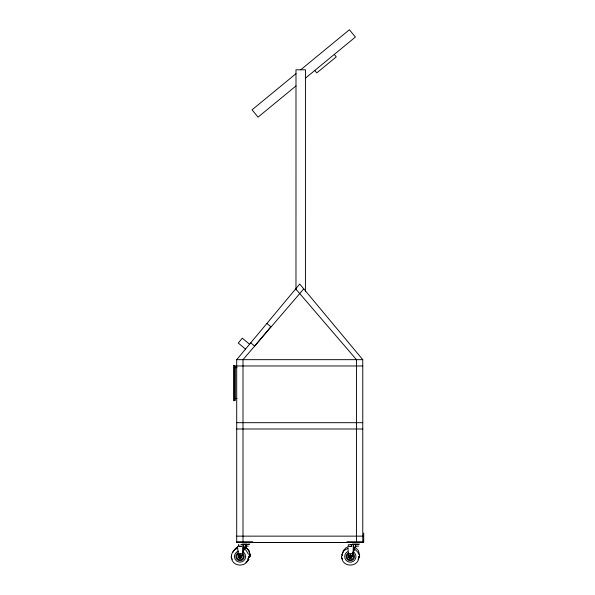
<?xml version="1.0" encoding="UTF-8"?>
<svg xmlns="http://www.w3.org/2000/svg" width="595" height="595" viewBox="0 0 595 595"><rect width="100%" height="100%" fill="white"/><g stroke="black" fill="none" stroke-linecap="round" stroke-linejoin="round"><path stroke-width="0.89" d="M347.019 542.447L347.019 541.747L363.024 541.747L363.024 542.447L236.706 542.447L236.721 541.74L252.726 541.74L252.726 542.439M238.461 556.377L238.461 556.741A1.532 1.532 0 0 0 241.54 556.794L245.088 546.158L248.219 546.158M240.968 557.827L241.377 556.675A1.346 1.346 0 0 0 239.458 555.336L239.086 555.291C238.788 557.679 237.985 556.89 239.792 555.232C241.994 555.209 241.652 558.17 240.968 555.291L239.458 555.336A1.346 1.346 0 0 0 239.257 557.671L240.603 557.783L241.302 557.017L241.28 555.834L241.488 556.92L241.6 556.377M247.892 558.995L248.122 558.489M248.494 557.924A2.737 2.737 0 0 0 248.77 556.6L248.77 556.161M249.045 557.284L249.275 556.779A2.737 2.737 0 0 0 249.483 556.504M249.677 556.407A3.124 3.116 18.2 0 0 249.922 554.89L249.922 554.235M249.595 557.076A3.124 3.116 18.2 0 0 250.235 554.89L250.235 554.235L249.922 554.451M295.975 289.817L295.99 69.794L305.443 69.794L305.428 291.676M342.467 559.003L342.229 558.794A3.124 3.116 -18.2 0 1 341.589 556.608L341.805 555.946M342.103 555.276A3.124 3.116 -18.2 0 1 342.11 554.89L342.326 554.235M342.304 558.876L342.229 558.497A2.737 2.737 0 0 1 341.589 556.608M348.759 556.385L348.759 556.749C350.314 552.056 353.051 559.553 351.266 555.299L349.756 555.343A1.346 1.346 0 0 0 349.555 557.671L350.901 557.783L351.66 556.325M348.997 556.801C349.622 557.686 347.904 556.511 349.756 555.343A1.346 1.346 0 0 1 351.675 556.675L351.266 557.835M351.675 556.622L351.898 556.385M351.757 545.332L351.757 546.366L350.143 546.545M358.428 558.794A3.124 3.116 18.2 0 0 359.068 556.608L359.068 556.169M359.172 556.756A3.124 3.116 18.2 0 0 359.588 554.89L359.588 554.458M363.545 540.729L363.545 540.029M363.724 533.053L363.724 542.506L358.279 542.506M240.603 557.783L239.614 558.006L238.774 557.284M240.373 555.269L240.03 555.113L240.484 555.291M349.072 557.292L349.912 558.013L350.901 557.783M241.302 557.017L241.31 556.965M239.078 557.508L239.406 558.006M349.28 557.649L349.168 557.232M342.162 554.852L343.33 550.509L346.506 547.333M239.406 555.113L239.16 555.529M349.659 555.403L349.421 555.574M238.699 556.801L237.398 546.493L241.22 546.076M351.489 557.232L351.437 557.337M238.982 557.649L238.87 557.232M243.876 549.802L241.54 556.794M244.538 549.609L245.028 548.092M354.174 549.81L351.838 556.801A1.532 1.532 0 0 1 348.811 556.727L347.696 546.5L351.519 546.084M354.211 549.616L354.694 548.099M244.969 548.278L245.876 545.548M245.192 547.683L245.876 545.637M245.341 548.092L246.189 545.548M355.542 545.556L351.838 556.801M354.337 549.401L355.386 546.255L355.862 546.158L355.386 546.255M232.794 552.599L233.657 550.501L236.84 547.326M248.42 558.809C246.583 567.154 233.478 567.154 231.641 558.809M341.939 554.317L344.185 550.42L348.082 548.173M358.718 558.817C356.881 567.154 343.776 567.154 341.939 558.809M240.901 557.589L240.655 558.006L240.93 557.56M351.199 557.597L350.953 558.013L351.228 557.567M234.437 549.906L237.152 547.326M239.703 556.236L239.703 556.883L240.261 556.957M240.35 556.883C240.447 554.555 238.617 558.058 240.559 556.704C239.376 554.555 239.569 558.608 240.551 556.377M247.319 560.988L248.703 559.188M249.015 559.188L245.839 562.372M236.706 542.447L236.706 359.663L299.731 284.031L362.764 359.663L362.764 542.447M303.77 288.873L243.005 359.663L243.005 542.447M249.208 557.165L249.283 557.076A3.124 3.116 18.2 0 0 249.498 556.756M248.055 558.876L248.13 558.787A3.124 3.116 18.2 0 0 248.77 556.6M295.99 73.683L252.042 109.837L258.051 117.141L295.99 85.925M300.713 69.794L349.384 29.75L355.394 37.054L305.287 78.272M350.098 556.169C350.053 558.683 351.444 554.719 349.8 556.704M350.559 556.965L350.775 556.444M249.521 557.165L249.357 557.284A2.737 1.934 0 0 1 249.089 557.433M358.874 557.165L358.711 557.292A2.737 1.934 0 0 1 358.443 557.441M237.784 548.173C234.08 549.185 231.366 552.718 231.343 556.563A3.124 3.116 -18.2 0 0 231.708 558.467M239.8 556.161L240.35 556.236M349.704 558.013L349.384 557.515M245.564 546.158L245.088 546.247L245.623 546.158M350.21 556.124L350.723 556.332M239.845 546.537L241.458 546.359M351.281 544.455L348.216 544.789L348.313 545.682M295.916 288.344L296.384 288.344M236.706 359.663L362.764 359.663M234.489 365.672L235.189 365.672L235.181 400.442L234.72 400.442M236.706 365.97L362.764 365.97M234.72 366.84L235.189 366.84M235.189 367.658L237.003 367.658M235.181 398.405L237.003 398.405M236.706 422.688L362.764 422.688M236.706 428.995L362.764 428.995M236.706 536.14L362.764 536.14M237.665 542.499L241.369 542.499M248.777 542.499L351.02 542.506M248.435 542.915L250.079 542.915M358.294 542.915L359.432 542.915M242.158 544.038L247.289 544.038M352.456 544.046L357.588 544.046M247.505 544.447L249.692 544.447M357.848 544.447L359.045 544.447M240.834 544.626L248.613 544.626M351.132 544.626L358.911 544.626M355.386 546.158L358.517 546.158M242.834 553.008L243.095 545.332L243.095 552.212M353.132 553.015L353.393 545.332L353.393 552.22M231.507 555.946L231.291 556.6A2.737 2.737 0 0 0 231.73 558.214M351.05 555.433L351.318 555.663M349.659 557.723L349.607 557.694A1.346 1.346 0 0 0 351.675 556.675M240.752 555.425L241.02 555.656M355.193 547.333L358.368 550.509L359.536 554.852M354.672 549.044L357.848 552.22L358.718 554.317M245.839 547.326L249.015 550.501L250.183 554.845M245.527 547.326L248.703 550.501L249.87 554.845M244.374 549.036L246.174 550.42L248.42 554.309M266.887 323.442L270.807 326.714L254.653 346.089L250.733 342.824M249.565 344.23L242.299 338.183L238.268 343.025L245.527 349.072M295.7 288.873L356.457 359.663L356.457 542.447M334.256 54.443L336.257 56.875L316.793 72.895L314.785 70.455M241.325 556.213L241.28 555.834M351.37 555.477L351.526 555.946M241.072 555.477L241.22 555.938M351.794 556.927L351.586 555.842L351.645 556.288M238.863 544.782L238.93 545.355M238.55 544.782L238.647 545.674M244.248 547.921L244.248 549.639M359.588 554.89A2.737 2.737 0 0 1 359.149 556.511M342.162 555.566A2.737 2.737 0 0 1 342.11 554.89M249.922 554.89A2.737 2.737 0 0 1 249.647 556.206M250.235 554.89A2.737 2.737 0 0 1 249.595 556.779M359.068 556.608A2.737 2.737 0 0 1 358.421 558.497M358.19 559.003A2.737 1.934 0 0 1 357.922 559.151M232.437 559.151A2.737 1.934 0 0 1 232.169 558.995M242.827 551.714A5.593 5.593 0 0 1 243.98 560.512A5.593 5.593 0 0 1 235.189 559.352A5.593 5.593 0 0 1 238.58 551.156M242.976 553.618A4.165 4.165 0 0 1 242.708 559.746A4.165 4.165 0 0 1 236.617 558.95A4.165 4.165 0 0 1 237.948 552.956M241.377 556.675A1.346 1.346 0 0 1 239.257 557.671M353.14 551.691A5.623 5.623 0 0 1 354.635 560.185A5.623 5.623 0 0 1 346.015 560.178A5.623 5.623 0 0 1 347.517 551.691M352.411 552.956A4.165 4.165 0 0 1 353.519 559.24A4.165 4.165 0 0 1 347.138 559.24A4.165 4.165 0 0 1 348.246 552.956M233.552 365.442L233.552 400.673L234.72 400.673L234.72 365.442L233.552 365.442M350.329 555.12L350.782 555.299L350.329 555.12M349.786 556.459C350.581 558.489 351.303 554.86 349.786 556.459M351.6 557.024L351.608 556.972M239.19 555.113L238.357 556.563L239.19 558.006L240.863 558.006L241.704 556.563L240.863 555.113L239.19 555.113M349.496 555.12L348.655 556.563L349.496 558.013L351.162 558.013L352.002 556.563L351.162 555.12L349.496 555.12M238.417 559.352A3.22 3.22 0 0 0 243.251 556.563A3.22 3.22 0 0 0 238.417 553.774A3.22 3.22 0 0 0 238.417 559.352M239.525 557.284A0.878 0.878 0 0 0 240.908 556.63A0.878 0.878 0 0 0 239.651 555.767A0.878 0.878 0 0 0 239.525 557.284M348.715 559.36A3.228 3.228 0 0 0 353.556 556.563A3.228 3.228 0 0 0 348.715 553.766A3.228 3.228 0 0 0 348.715 559.36M349.823 557.284A0.878 0.878 0 0 0 351.206 556.637A0.878 0.878 0 0 0 349.957 555.767A0.878 0.878 0 0 0 349.823 557.284"/></g></svg>
